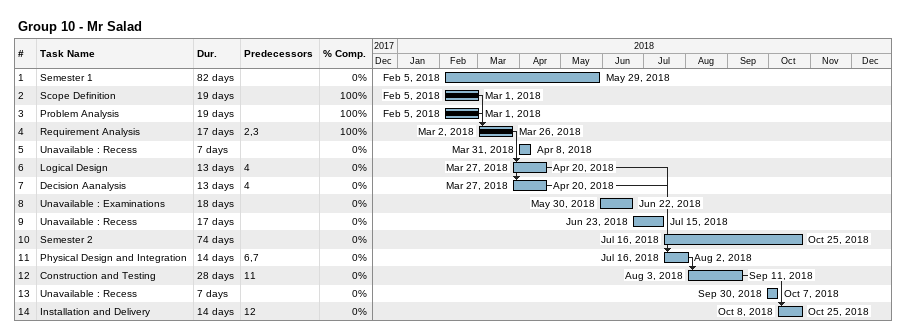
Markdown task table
Group 10 - Mr Salad

| ID | Task | Duration | Start | Finish | Predecessors | % complete |
|---|---|---|---|---|---|---|
| 1 | Semester 1 | 82d | 2018-02-05 | 2018-05-29 |  | 0 |
| 2 | Scope Definition | 19d | 2018-02-05 | 2018-03-01 |  | 100 |
| 3 | Problem Analysis | 19d | 2018-02-05 | 2018-03-01 |  | 100 |
| 4 | Requirement Analysis | 17d | 2018-03-02 | 2018-03-26 | 2, 3 | 100 |
| 5 | Unavailable : Recess | 7d | 2018-03-31 | 2018-04-08 |  | 0 |
| 6 | Logical Design | 13d | 2018-03-27 | 2018-04-20 | 4 | 0 |
| 7 | Decision Aanalysis | 13d | 2018-03-27 | 2018-04-20 | 4 | 0 |
| 8 | Unavailable : Examinations | 18d | 2018-05-30 | 2018-06-22 |  | 0 |
| 9 | Unavailable : Recess | 17d | 2018-06-23 | 2018-07-15 |  | 0 |
| 10 | Semester 2 | 74d | 2018-07-16 | 2018-10-25 |  | 0 |
| 11 | Physical Design and Integration | 14d | 2018-07-16 | 2018-08-02 | 6, 7 | 0 |
| 12 | Construction and Testing | 28d | 2018-08-03 | 2018-09-11 | 11 | 0 |
| 13 | Unavailable : Recess | 7d | 2018-09-30 | 2018-10-07 |  | 0 |
| 14 | Installation and Delivery | 14d | 2018-10-08 | 2018-10-25 | 12 | 0 |
